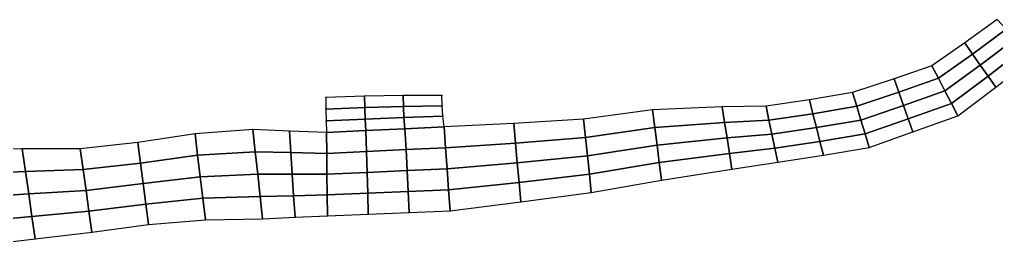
# Model space of a CAD drawing. Extents: x 380827 to 407438, y 6452886 to 6483357.
# Drawn here: x 397846 to 399529, y 6466499 to 6466890 of the extents above; entities that cross this region are included whole.
import ezdxf

# ---------------------------------------------------------------- set-up
doc = ezdxf.new("R2010")
doc.units = 0
for name, color, linetype in [('MESH_BOUND', 25, 'CONTINUOUS'), ('MESH_ELEMS', 18, 'CONTINUOUS'), ('MESH_NODES', 18, 'CONTINUOUS')]:
    doc.layers.add(name, color=color, linetype=linetype)

msp = doc.modelspace()

# ---------------------------------------------------------------- linework, layer by layer
at = {"layer": 'MESH_BOUND', "color": 25}
for points in [[(399530.001, 6466890.4, -1.307), (399474.214, 6466850.21, -1.133)], [(399474.214, 6466850.21, -1.133), (399417.772, 6466811.02, -1.029)], [(399417.772, 6466811.02, -1.029), (399352.676, 6466788.73, -1.048)], [(399527.945, 6466773.94, -2.033), (399592.521, 6466824.65, -2.034)], [(399352.676, 6466788.73, -1.048), (399281.054, 6466764.95, -1.133)], [(398440.506, 6466758.87, -0.502), (398374, 6466756.2, -0.502)], [(398507.041, 6466760.1, -0.502), (398440.506, 6466758.87, -0.502)], [(398573.6, 6466760.1, -0.503), (398507.041, 6466760.1, -0.502)], [(398574.15, 6466742.06, -0.503), (398573.6, 6466760.1, -0.503)], [(399281.054, 6466764.95, -1.133), (399206.628, 6466752.15, -1.189)], [(399462.506, 6466724.64, -1.946), (399527.945, 6466773.94, -2.033)], [(398374, 6466756.2, -0.502), (398374, 6466736.19, -0.502)], [(398575.334, 6466724.07, -0.548), (398574.15, 6466742.06, -0.503)], [(399132.023, 6466741.33, -1.172), (399056.509, 6466740.5, -1.14)], [(399206.628, 6466752.15, -1.189), (399132.023, 6466741.33, -1.172)], [(398374, 6466736.19, -0.502), (398374.209, 6466716.18, -0.507)], [(398936.624, 6466735.27, -1.17), (398817.509, 6466719.34, -1.237)], [(399056.509, 6466740.5, -1.14), (398936.624, 6466735.27, -1.17)], [(399385.117, 6466697.16, -1.861), (399462.506, 6466724.64, -1.946)], [(398374.209, 6466716.18, -0.507), (398374.85, 6466696.18, -0.644)], [(398577.619, 6466706.16, -0.896), (398575.334, 6466724.07, -0.548)], [(398697.674, 6466711.51, -1.21), (398577.619, 6466706.16, -0.896)], [(398817.509, 6466719.34, -1.237), (398697.674, 6466711.51, -1.21)], [(398148.413, 6466693.99, -0.838), (398049.806, 6466678.96, -0.922)], [(398248.01, 6466701.51, -0.782), (398148.413, 6466693.99, -0.838)], [(398311.43, 6466698.84, -0.735), (398248.01, 6466701.51, -0.782)], [(398374.85, 6466696.18, -0.644), (398311.43, 6466698.84, -0.735)], [(399309.811, 6466670.43, -1.816), (399385.117, 6466697.16, -1.861)], [(398049.806, 6466678.96, -0.922), (397950.651, 6466668.48, -1.01)], [(397850.862, 6466668.19, -1.063), (397708.983, 6466664.3, -1.068)], [(397950.651, 6466668.48, -1.01), (397850.862, 6466668.19, -1.063)], [(399152.135, 6466645.02, -1.795), (399231.118, 6466657.14, -1.817)], [(399231.118, 6466657.14, -1.817), (399309.811, 6466670.43, -1.816)], [(399073.105, 6466633.2, -1.656), (399152.135, 6466645.02, -1.795)], [(398951.93, 6466614.23, -1.43), (399073.105, 6466633.2, -1.656)], [(398831.073, 6466593.29, -1.236), (398951.93, 6466614.23, -1.43)], [(398709.532, 6466576.94, -1.195), (398831.073, 6466593.29, -1.236)], [(398587.827, 6466561.68, -1.343), (398709.532, 6466576.94, -1.195)], [(398376.501, 6466553.16, -1.474), (398446.943, 6466556, -1.569)], [(398446.943, 6466556, -1.569), (398517.385, 6466558.84, -1.529)], [(398517.385, 6466558.84, -1.529), (398587.827, 6466561.68, -1.343)], [(398068.342, 6466538.03, -1.371), (398166.296, 6466546.2, -1.389)], [(398166.296, 6466546.2, -1.389), (398264.779, 6466547.84, -1.391)], [(398264.779, 6466547.84, -1.391), (398320.64, 6466550.5, -1.398)], [(398320.64, 6466550.5, -1.398), (398376.501, 6466553.16, -1.474)], [(397872.9, 6466513.43, -1.327), (397970.703, 6466525.09, -1.355)], [(397970.703, 6466525.09, -1.355), (398068.342, 6466538.03, -1.371)], [(397745.879, 6466498.71, -1.239), (397872.9, 6466513.43, -1.327)]]:
    msp.add_polyline3d(points, dxfattribs=at)
at = {"layer": 'MESH_ELEMS', "color": 178}
for points in [[(399474.214, 6466850.21, -1.133), (399487.647, 6466831.14, -1.485), (399545.631, 6466873.96, -1.662), (399530.001, 6466890.4, -1.307)], [(399487.647, 6466831.14, -1.485), (399501.079, 6466812.07, -2.061), (399561.261, 6466857.52, -2.197), (399545.631, 6466873.96, -1.662)], [(399417.772, 6466811.02, -1.029), (399428.955, 6466789.42, -1.371), (399487.647, 6466831.14, -1.485), (399474.214, 6466850.21, -1.133)], [(399501.079, 6466812.07, -2.061), (399514.512, 6466793, -2.159), (399576.891, 6466841.09, -2.206), (399561.261, 6466857.52, -2.197)], [(399428.955, 6466789.42, -1.371), (399440.139, 6466767.83, -1.937), (399501.079, 6466812.07, -2.061), (399487.647, 6466831.14, -1.485)], [(399514.512, 6466793, -2.159), (399527.945, 6466773.94, -2.033), (399592.521, 6466824.65, -2.034), (399576.891, 6466841.09, -2.206)], [(399352.676, 6466788.73, -1.048), (399360.786, 6466765.84, -1.376), (399428.955, 6466789.42, -1.371), (399417.772, 6466811.02, -1.029)], [(399440.139, 6466767.83, -1.937), (399451.323, 6466746.23, -2.053), (399514.512, 6466793, -2.159), (399501.079, 6466812.07, -2.061)], [(399451.323, 6466746.23, -2.053), (399462.506, 6466724.64, -1.946), (399527.945, 6466773.94, -2.033), (399514.512, 6466793, -2.159)], [(399281.054, 6466764.95, -1.133), (399288.243, 6466741.32, -1.457), (399360.786, 6466765.84, -1.376), (399352.676, 6466788.73, -1.048)], [(399360.786, 6466765.84, -1.376), (399368.897, 6466742.95, -1.9), (399440.139, 6466767.83, -1.937), (399428.955, 6466789.42, -1.371)], [(398374, 6466736.19, -0.502), (398440.699, 6466739.06, -0.502), (398440.506, 6466758.87, -0.502), (398374, 6466756.2, -0.502)], [(398440.699, 6466739.06, -0.502), (398507.416, 6466740.97, -0.502), (398507.041, 6466760.1, -0.502), (398440.506, 6466758.87, -0.502)], [(398507.416, 6466740.97, -0.502), (398574.15, 6466742.06, -0.503), (398573.6, 6466760.1, -0.503), (398507.041, 6466760.1, -0.502)], [(399206.628, 6466752.15, -1.189), (399212.751, 6466728.4, -1.504), (399288.243, 6466741.32, -1.457), (399281.054, 6466764.95, -1.133)], [(399288.243, 6466741.32, -1.457), (399295.433, 6466717.69, -1.944), (399368.897, 6466742.95, -1.9), (399360.786, 6466765.84, -1.376)], [(399368.897, 6466742.95, -1.9), (399377.007, 6466720.05, -1.978), (399451.323, 6466746.23, -2.053), (399440.139, 6466767.83, -1.937)], [(398507.416, 6466740.97, -0.502), (398508.283, 6466721.87, -0.533), (398575.334, 6466724.07, -0.548), (398574.15, 6466742.06, -0.503)], [(399056.509, 6466740.5, -1.14), (399060.658, 6466713.67, -1.375), (399137.051, 6466717.25, -1.456), (399132.023, 6466741.33, -1.172)], [(399132.023, 6466741.33, -1.172), (399137.051, 6466717.25, -1.456), (399212.751, 6466728.4, -1.504), (399206.628, 6466752.15, -1.189)], [(399212.751, 6466728.4, -1.504), (399218.873, 6466704.64, -1.97), (399295.433, 6466717.69, -1.944), (399288.243, 6466741.32, -1.457)], [(399295.433, 6466717.69, -1.944), (399302.622, 6466694.06, -1.963), (399377.007, 6466720.05, -1.978), (399368.897, 6466742.95, -1.9)], [(399377.007, 6466720.05, -1.978), (399385.117, 6466697.16, -1.861), (399462.506, 6466724.64, -1.946), (399451.323, 6466746.23, -2.053)], [(398374.209, 6466716.18, -0.507), (398441.241, 6466719.26, -0.512), (398440.699, 6466739.06, -0.502), (398374, 6466736.19, -0.502)], [(398441.241, 6466719.26, -0.512), (398508.283, 6466721.87, -0.533), (398507.416, 6466740.97, -0.502), (398440.699, 6466739.06, -0.502)], [(398817.509, 6466719.34, -1.237), (398820.9, 6466687.83, -1.397), (398940.45, 6466705.01, -1.358), (398936.624, 6466735.27, -1.17)], [(398936.624, 6466735.27, -1.17), (398940.45, 6466705.01, -1.358), (399060.658, 6466713.67, -1.375), (399056.509, 6466740.5, -1.14)], [(399137.051, 6466717.25, -1.456), (399142.079, 6466693.17, -1.888), (399218.873, 6466704.64, -1.97), (399212.751, 6466728.4, -1.504)], [(398374.85, 6466696.18, -0.644), (398442.44, 6466699.51, -0.637), (398441.241, 6466719.26, -0.512), (398374.209, 6466716.18, -0.507)], [(398441.241, 6466719.26, -0.512), (398442.44, 6466699.51, -0.637), (398510.029, 6466702.83, -0.715), (398508.283, 6466721.87, -0.533)], [(398508.283, 6466721.87, -0.533), (398510.029, 6466702.83, -0.715), (398577.619, 6466706.16, -0.896), (398575.334, 6466724.07, -0.548)], [(398577.619, 6466706.16, -0.896), (398580.171, 6466670.04, -1.295), (398700.639, 6466677.87, -1.39), (398697.674, 6466711.51, -1.21)], [(398697.674, 6466711.51, -1.21), (398700.639, 6466677.87, -1.39), (398820.9, 6466687.83, -1.397), (398817.509, 6466719.34, -1.237)], [(398940.45, 6466705.01, -1.358), (398944.277, 6466674.75, -1.607), (399064.807, 6466686.85, -1.732), (399060.658, 6466713.67, -1.375)], [(399060.658, 6466713.67, -1.375), (399064.807, 6466686.85, -1.732), (399142.079, 6466693.17, -1.888), (399137.051, 6466717.25, -1.456)], [(399218.873, 6466704.64, -1.97), (399224.996, 6466680.89, -1.969), (399302.622, 6466694.06, -1.963), (399295.433, 6466717.69, -1.944)], [(399302.622, 6466694.06, -1.963), (399309.811, 6466670.43, -1.816), (399385.117, 6466697.16, -1.861), (399377.007, 6466720.05, -1.978)], [(398049.806, 6466678.96, -0.922), (398054.441, 6466643.73, -1.17), (398152.884, 6466657.04, -1.076), (398148.413, 6466693.99, -0.838)], [(398148.413, 6466693.99, -0.838), (398152.884, 6466657.04, -1.076), (398252.203, 6466663.09, -1.023), (398248.01, 6466701.51, -0.782)], [(398248.01, 6466701.51, -0.782), (398252.203, 6466663.09, -1.023), (398313.733, 6466661.76, -0.984), (398311.43, 6466698.84, -0.735)], [(398311.43, 6466698.84, -0.735), (398313.733, 6466661.76, -0.984), (398375.263, 6466660.42, -0.979), (398374.85, 6466696.18, -0.644)], [(398374.85, 6466696.18, -0.644), (398375.263, 6466660.42, -0.979), (398443.566, 6466663.63, -1.049), (398442.44, 6466699.51, -0.637)], [(398442.44, 6466699.51, -0.637), (398443.566, 6466663.63, -1.049), (398511.868, 6466666.84, -1.168), (398510.029, 6466702.83, -0.715)], [(398510.029, 6466702.83, -0.715), (398511.868, 6466666.84, -1.168), (398580.171, 6466670.04, -1.295), (398577.619, 6466706.16, -0.896)], [(398820.9, 6466687.83, -1.397), (398824.291, 6466656.32, -1.556), (398944.277, 6466674.75, -1.607), (398940.45, 6466705.01, -1.358)], [(399064.807, 6466686.85, -1.732), (399068.956, 6466660.03, -1.754), (399147.107, 6466669.09, -1.915), (399142.079, 6466693.17, -1.888)], [(399142.079, 6466693.17, -1.888), (399147.107, 6466669.09, -1.915), (399224.996, 6466680.89, -1.969), (399218.873, 6466704.64, -1.97)], [(399224.996, 6466680.89, -1.969), (399231.118, 6466657.14, -1.817), (399309.811, 6466670.43, -1.816), (399302.622, 6466694.06, -1.963)], [(397950.651, 6466668.48, -1.01), (397955.664, 6466632.63, -1.276), (398054.441, 6466643.73, -1.17), (398049.806, 6466678.96, -0.922)], [(398580.171, 6466670.04, -1.295), (398582.723, 6466633.92, -1.605), (398703.603, 6466644.23, -1.562), (398700.639, 6466677.87, -1.39)], [(398700.639, 6466677.87, -1.39), (398703.603, 6466644.23, -1.562), (398824.291, 6466656.32, -1.556), (398820.9, 6466687.83, -1.397)], [(398824.291, 6466656.32, -1.556), (398827.682, 6466624.8, -1.395), (398948.103, 6466644.49, -1.549), (398944.277, 6466674.75, -1.607)], [(398944.277, 6466674.75, -1.607), (398948.103, 6466644.49, -1.549), (399068.956, 6466660.03, -1.754), (399064.807, 6466686.85, -1.732)], [(399147.107, 6466669.09, -1.915), (399152.135, 6466645.02, -1.795), (399231.118, 6466657.14, -1.817), (399224.996, 6466680.89, -1.969)], [(397708.983, 6466664.3, -1.068), (397718.207, 6466622.9, -1.297), (397856.372, 6466629.5, -1.329), (397850.862, 6466668.19, -1.063)], [(397850.862, 6466668.19, -1.063), (397856.372, 6466629.5, -1.329), (397955.664, 6466632.63, -1.276), (397950.651, 6466668.48, -1.01)], [(398054.441, 6466643.73, -1.17), (398059.075, 6466608.49, -1.529), (398157.355, 6466620.1, -1.452), (398152.884, 6466657.04, -1.076)], [(398152.884, 6466657.04, -1.076), (398157.355, 6466620.1, -1.452), (398256.395, 6466624.68, -1.417), (398252.203, 6466663.09, -1.023)], [(398252.203, 6466663.09, -1.023), (398256.395, 6466624.68, -1.417), (398316.035, 6466624.67, -1.399), (398313.733, 6466661.76, -0.984)], [(398313.733, 6466661.76, -0.984), (398316.035, 6466624.67, -1.399), (398375.675, 6466624.67, -1.438), (398375.263, 6466660.42, -0.979)], [(398375.263, 6466660.42, -0.979), (398375.675, 6466624.67, -1.438), (398444.691, 6466627.75, -1.547), (398443.566, 6466663.63, -1.049)], [(398443.566, 6466663.63, -1.049), (398444.691, 6466627.75, -1.547), (398513.707, 6466630.84, -1.622), (398511.868, 6466666.84, -1.168)], [(398511.868, 6466666.84, -1.168), (398513.707, 6466630.84, -1.622), (398582.723, 6466633.92, -1.605), (398580.171, 6466670.04, -1.295)], [(398948.103, 6466644.49, -1.549), (398951.93, 6466614.23, -1.43), (399073.105, 6466633.2, -1.656), (399068.956, 6466660.03, -1.754)], [(399068.956, 6466660.03, -1.754), (399073.105, 6466633.2, -1.656), (399152.135, 6466645.02, -1.795), (399147.107, 6466669.09, -1.915)], [(397955.664, 6466632.63, -1.276), (397960.677, 6466596.79, -1.627), (398059.075, 6466608.49, -1.529), (398054.441, 6466643.73, -1.17)], [(398582.723, 6466633.92, -1.605), (398585.275, 6466597.8, -1.505), (398706.567, 6466610.58, -1.375), (398703.603, 6466644.23, -1.562)], [(398703.603, 6466644.23, -1.562), (398706.567, 6466610.58, -1.375), (398827.682, 6466624.8, -1.395), (398824.291, 6466656.32, -1.556)], [(398827.682, 6466624.8, -1.395), (398831.073, 6466593.29, -1.236), (398951.93, 6466614.23, -1.43), (398948.103, 6466644.49, -1.549)], [(397718.207, 6466622.9, -1.297), (397727.431, 6466581.51, -1.568), (397861.881, 6466590.81, -1.66), (397856.372, 6466629.5, -1.329)], [(397856.372, 6466629.5, -1.329), (397861.881, 6466590.81, -1.66), (397960.677, 6466596.79, -1.627), (397955.664, 6466632.63, -1.276)], [(398157.355, 6466620.1, -1.452), (398161.825, 6466583.15, -1.489), (398260.587, 6466586.26, -1.48), (398256.395, 6466624.68, -1.417)], [(398256.395, 6466624.68, -1.417), (398260.587, 6466586.26, -1.48), (398318.338, 6466587.59, -1.481), (398316.035, 6466624.67, -1.399)], [(398316.035, 6466624.67, -1.399), (398318.338, 6466587.59, -1.481), (398376.088, 6466588.92, -1.551), (398375.675, 6466624.67, -1.438)], [(398375.675, 6466624.67, -1.438), (398376.088, 6466588.92, -1.551), (398445.817, 6466591.88, -1.658), (398444.691, 6466627.75, -1.547)], [(398444.691, 6466627.75, -1.547), (398445.817, 6466591.88, -1.658), (398515.546, 6466594.84, -1.653), (398513.707, 6466630.84, -1.622)], [(398513.707, 6466630.84, -1.622), (398515.546, 6466594.84, -1.653), (398585.275, 6466597.8, -1.505), (398582.723, 6466633.92, -1.605)], [(398706.567, 6466610.58, -1.375), (398709.532, 6466576.94, -1.195), (398831.073, 6466593.29, -1.236), (398827.682, 6466624.8, -1.395)], [(397960.677, 6466596.79, -1.627), (397965.69, 6466560.94, -1.534), (398063.708, 6466573.26, -1.506), (398059.075, 6466608.49, -1.529)], [(398059.075, 6466608.49, -1.529), (398063.708, 6466573.26, -1.506), (398161.825, 6466583.15, -1.489), (398157.355, 6466620.1, -1.452)], [(398585.275, 6466597.8, -1.505), (398587.827, 6466561.68, -1.343), (398709.532, 6466576.94, -1.195), (398706.567, 6466610.58, -1.375)], [(397727.431, 6466581.51, -1.568), (397736.655, 6466540.11, -1.425), (397867.391, 6466552.12, -1.526), (397861.881, 6466590.81, -1.66)], [(397861.881, 6466590.81, -1.66), (397867.391, 6466552.12, -1.526), (397965.69, 6466560.94, -1.534), (397960.677, 6466596.79, -1.627)], [(398376.088, 6466588.92, -1.551), (398376.501, 6466553.16, -1.474), (398446.943, 6466556, -1.569), (398445.817, 6466591.88, -1.658)], [(398445.817, 6466591.88, -1.658), (398446.943, 6466556, -1.569), (398517.385, 6466558.84, -1.529), (398515.546, 6466594.84, -1.653)], [(398515.546, 6466594.84, -1.653), (398517.385, 6466558.84, -1.529), (398587.827, 6466561.68, -1.343), (398585.275, 6466597.8, -1.505)], [(397965.69, 6466560.94, -1.534), (397970.703, 6466525.09, -1.355), (398068.342, 6466538.03, -1.371), (398063.708, 6466573.26, -1.506)], [(398063.708, 6466573.26, -1.506), (398068.342, 6466538.03, -1.371), (398166.296, 6466546.2, -1.389), (398161.825, 6466583.15, -1.489)], [(398161.825, 6466583.15, -1.489), (398166.296, 6466546.2, -1.389), (398264.779, 6466547.84, -1.391), (398260.587, 6466586.26, -1.48)], [(398260.587, 6466586.26, -1.48), (398264.779, 6466547.84, -1.391), (398320.64, 6466550.5, -1.398), (398318.338, 6466587.59, -1.481)], [(398318.338, 6466587.59, -1.481), (398320.64, 6466550.5, -1.398), (398376.501, 6466553.16, -1.474), (398376.088, 6466588.92, -1.551)], [(397867.391, 6466552.12, -1.526), (397872.9, 6466513.43, -1.327), (397970.703, 6466525.09, -1.355), (397965.69, 6466560.94, -1.534)], [(397736.655, 6466540.11, -1.425), (397745.879, 6466498.71, -1.239), (397872.9, 6466513.43, -1.327), (397867.391, 6466552.12, -1.526)]]:
    msp.add_3dface(points, dxfattribs=at)
at = {"layer": 'MESH_NODES', "color": 18}
for p in [(399474.214, 6466850.21, -1.133), (399487.647, 6466831.14, -1.485), (399417.772, 6466811.02, -1.029), (399501.079, 6466812.07, -2.061), (399514.512, 6466793, -2.159), (399352.676, 6466788.73, -1.048), (399428.955, 6466789.42, -1.371), (398440.506, 6466758.87, -0.502), (398507.041, 6466760.1, -0.502), (398573.6, 6466760.1, -0.503), (399281.054, 6466764.95, -1.133), (399360.786, 6466765.84, -1.376), (399440.139, 6466767.83, -1.937), (399527.945, 6466773.94, -2.033), (398374, 6466756.2, -0.502), (398574.15, 6466742.06, -0.503), (399132.023, 6466741.33, -1.172), (399206.628, 6466752.15, -1.189), (399288.243, 6466741.32, -1.457), (399368.897, 6466742.95, -1.9), (399451.323, 6466746.23, -2.053), (398374, 6466736.19, -0.502), (398440.699, 6466739.06, -0.502), (398507.416, 6466740.97, -0.502), (398936.624, 6466735.27, -1.17), (399056.509, 6466740.5, -1.14), (399212.751, 6466728.4, -1.504), (399462.506, 6466724.64, -1.946), (398374.209, 6466716.18, -0.507), (398441.241, 6466719.26, -0.512), (398508.283, 6466721.87, -0.533), (398575.334, 6466724.07, -0.548), (398697.674, 6466711.51, -1.21), (398817.509, 6466719.34, -1.237), (399060.658, 6466713.67, -1.375), (399137.051, 6466717.25, -1.456), (399295.433, 6466717.69, -1.944), (399377.007, 6466720.05, -1.978), (398148.413, 6466693.99, -0.838), (398248.01, 6466701.51, -0.782), (398311.43, 6466698.84, -0.735), (398374.85, 6466696.18, -0.644), (398442.44, 6466699.51, -0.637), (398510.029, 6466702.83, -0.715), (398577.619, 6466706.16, -0.896), (398940.45, 6466705.01, -1.358), (399142.079, 6466693.17, -1.888), (399218.873, 6466704.64, -1.97), (399302.622, 6466694.06, -1.963), (399385.117, 6466697.16, -1.861), (398049.806, 6466678.96, -0.922), (398700.639, 6466677.87, -1.39), (398820.9, 6466687.83, -1.397), (398944.277, 6466674.75, -1.607), (399064.807, 6466686.85, -1.732), (399224.996, 6466680.89, -1.969), (397850.862, 6466668.19, -1.063), (397950.651, 6466668.48, -1.01), (398152.884, 6466657.04, -1.076), (398252.203, 6466663.09, -1.023), (398313.733, 6466661.76, -0.984), (398375.263, 6466660.42, -0.979), (398443.566, 6466663.63, -1.049), (398511.868, 6466666.84, -1.168), (398580.171, 6466670.04, -1.295), (399068.956, 6466660.03, -1.754), (399147.107, 6466669.09, -1.915), (399231.118, 6466657.14, -1.817), (399309.811, 6466670.43, -1.816), (398054.441, 6466643.73, -1.17), (398703.603, 6466644.23, -1.562), (398824.291, 6466656.32, -1.556), (398948.103, 6466644.49, -1.549), (399152.135, 6466645.02, -1.795), (397856.372, 6466629.5, -1.329), (397955.664, 6466632.63, -1.276), (398256.395, 6466624.68, -1.417), (398316.035, 6466624.67, -1.399), (398375.675, 6466624.67, -1.438), (398444.691, 6466627.75, -1.547), (398513.707, 6466630.84, -1.622), (398582.723, 6466633.92, -1.605), (398827.682, 6466624.8, -1.395), (399073.105, 6466633.2, -1.656), (398059.075, 6466608.49, -1.529), (398157.355, 6466620.1, -1.452), (398706.567, 6466610.58, -1.375), (398951.93, 6466614.23, -1.43), (397861.881, 6466590.81, -1.66), (397960.677, 6466596.79, -1.627), (398445.817, 6466591.88, -1.658), (398515.546, 6466594.84, -1.653), (398585.275, 6466597.8, -1.505), (398831.073, 6466593.29, -1.236), (398063.708, 6466573.26, -1.506), (398161.825, 6466583.15, -1.489), (398260.587, 6466586.26, -1.48), (398318.338, 6466587.59, -1.481), (398376.088, 6466588.92, -1.551), (398709.532, 6466576.94, -1.195), (397965.69, 6466560.94, -1.534), (398446.943, 6466556, -1.569), (398517.385, 6466558.84, -1.529), (398587.827, 6466561.68, -1.343), (397867.391, 6466552.12, -1.526), (398166.296, 6466546.2, -1.389), (398264.779, 6466547.84, -1.391), (398320.64, 6466550.5, -1.398), (398376.501, 6466553.16, -1.474), (397970.703, 6466525.09, -1.355), (398068.342, 6466538.03, -1.371), (397872.9, 6466513.43, -1.327)]:
    msp.add_point(p, dxfattribs=at)

doc.saveas('drawing.dxf')
